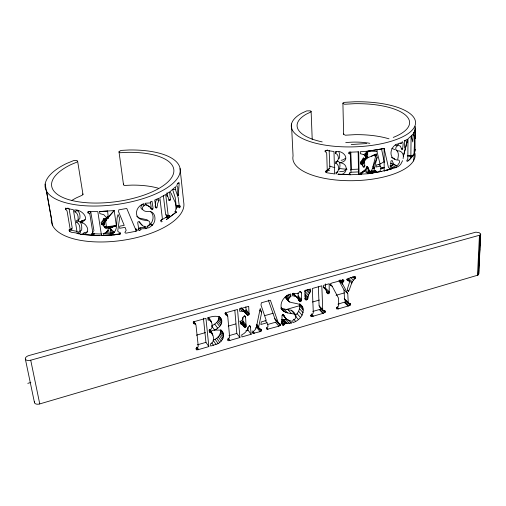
<?xml version="1.0" encoding="UTF-8"?>
<svg xmlns="http://www.w3.org/2000/svg" width="506" height="506" viewBox="0 0 506 506"><rect width="100%" height="100%" fill="white"/><g stroke="black" fill="none" stroke-linecap="round" stroke-linejoin="round"><path stroke-width="0.76" d="M392.365 163.843L392.365 165.69L396.647 167.41L396.653 165.563L390.676 163.299M403.111 158.599C404.389 154.532 401.739 150.364 397.254 150.788C394.813 150.124 395.584 146.708 397.438 145.785L397.444 143.881C389.152 146.797 388.045 160.491 398.867 160.086L399.373 160.731L399.424 162.66L397.659 165.19L397.653 167.037L400.644 164.431L402.586 160.699M221.147 330.045C226.41 334.864 222.077 342.866 216.037 344.377L213.096 340.184C217.378 338.742 221.691 334.447 220.3 329.589M157.442 206.461L157.606 203.659L158.916 200.395L158.663 198.276L154.709 200.079L155.949 207.953L157.221 207.403L155.114 206.505L155.81 201.249L156.689 199.566L158.916 200.395M218.769 318.356L218.807 316.901L221.818 320.956C222.172 325.377 218.143 328.419 214.525 330.013L211.571 325.896C214.74 324.397 218.219 322.12 218.769 318.356L221.786 322.417M103.224 219.617L105.425 219.8L106.437 226.492L106.146 227.89L104.944 227.789L103.173 225.183L101.44 224.405L101.13 222.368L105.425 219.8L105.128 218.763L104.192 218.371L103.496 218.668L103.028 220.508L102.041 221.805M176.12 208.712L175.196 211.995L175.531 212.501L176.17 212.197L168.871 217.776L166.436 219.459L168.378 218.004L165.968 217.365L160.434 220.534M166.038 215.075L166.974 214.999L167.17 215.518L166.98 216.429L165.968 217.365M34.667 401.334A4.554 2.593 -14.8 0 0 35.521 403.794A4.554 2.593 -14.8 0 0 39.753 403.914L477.512 275.264L479.448 235.398M477.512 275.264L478.145 274.929L480.093 235.081L480.7 234.088L479.169 232.646L475.855 232.159L29.013 355.522A4.668 2.479 -13.7 0 0 25.363 359.108L34.503 402.732M478.701 270.204L478.746 273.885L478.145 274.929M478.929 265.524L479.233 259.287M479.429 255.391L479.732 249.148M479.922 245.252L480.232 239.015M478.606 274.435L480.561 234.613M478.746 273.885L480.7 234.088M389.019 138.834A55.363 21.726 -1.5 0 0 354.997 134.659L345.313 135.21L343.625 134.286L342.91 103.407L343.049 102.863L344.124 102.376L354.611 101.776A62.187 22.523 -1.7 0 1 414.231 127.385A62.187 22.523 -1.7 0 1 329.349 145.741A62.187 22.523 -1.7 0 1 301.633 113.23L306.725 110.903L310.14 110.827A2.973 1.044 -2.8 0 1 311.12 111.453L310.564 112.142L306.383 114.103A56.286 20.379 -1.7 0 0 322.183 141.901M415.053 149.871L415.028 129.719L413.465 134.02L413.826 135.659C415.856 134.957 412.63 163.128 415.015 150.099M168.27 215.309L169.567 215.626L169.769 216.138L168.871 217.776M158.195 188.175A60.518 25.749 -8 0 0 132.167 185.114L124.349 185.449L123.647 185.038L123.711 183.994M71.789 228.491L71.428 228.725C71.321 231.438 75.71 230.578 77.203 231.527M179.605 207.928L180.028 206.284L179.896 205.784L179.238 205.847L178.22 197.65L175.702 190.351L175.588 186.733L170.895 190.863L170.199 191.926L170.332 192.786M367.501 157.859L367.811 157.062L367.501 157.859L360.386 161.92L360.417 163.836L361.904 164.551L363.194 166.98L364.276 167.062L364.858 165.595L364.535 166.816M123.508 184.715L118.986 151.673L121.01 150.409L129.207 149.978A68.095 26.774 -7.7 0 1 173.817 182.527A68.095 26.774 -7.7 0 1 72.864 204.335A68.095 26.774 -7.7 0 1 66.52 163.52L73.648 160.598L76.45 160.491A3.631 1.354 -8.3 0 1 77.608 161.117L82.984 194.449L82.13 195.272L76.317 197.878A60.518 25.749 -8 0 0 71.997 200.338M78.683 233.69L77.336 233.487L73.351 209.699L65.413 208.137L65.495 209.37L66.805 210.452L67.134 211.388L70.106 228.775L70.075 229.604L69.05 230.072C69.341 233.519 75.318 231.938 77.336 233.487C79.866 233.949 82.522 234.993 85.052 233.943C91.036 230.837 85.792 222.577 80.473 222.166M295.036 315.738C298.236 313.075 300.45 308.793 299.501 304.58L302.999 308.401C304.372 314.985 298.799 320.836 292.866 322.664L292.74 320.387C298.477 318.394 295.308 312.328 291.241 310.273L284.157 309.052L280.95 307.857M169.402 200.54L170.313 199.857L170.395 198.915L169.58 191.825L166.67 193.861L166.917 195.967L167.878 196.6L169.08 199.921M245.277 327.224L244.442 327.167L242.627 324.485L240.704 324.004L240.508 321.626L242.342 319.811L243.506 316.516L244.936 315.94L245.606 317.388L246.106 326.604L245.277 327.224L242.134 323.182L242.962 322.569L242.766 317.294M259.009 328.837L258.705 326.737L261.678 312.417L260.236 308.477L256.441 326.787L255.587 329.292L252.823 332.031L252.62 332.638L253.164 333.353L260.103 331.658L261.57 330.646L261.419 329.627L259.009 328.837L256.251 325.396M405.837 146.86L406.185 144.254L407.292 141.282L407.311 139.289L404.636 140.782L404.585 147.512L404.749 148.182L405.616 147.727L403.295 156.499L407.292 141.282L404.25 140.649M407.558 161.237C405.344 161.528 408.285 159.074 407.836 157.954L408.019 138.815L411.087 136.044L410.872 155.095C412.7 156.986 409.961 159.542 407.798 161.022L410.847 158.138M350.569 174.734L338.097 174.203L350.569 174.734L349.57 174.488L349.21 173.849L349.374 173.299L350.791 172.603L350.993 171.774L350.69 151.964L351.227 169.276L350.873 170.282M302.999 308.401C302.632 300.431 280.9 305.624 290.899 296.345L290.773 293.967C285.409 295.548 280.716 300.419 281.045 306.269C281.323 313.277 289.66 313.1 294.682 314.144L295.713 314.972M307.876 298.281L308.432 295.068L310.646 291.475L310.539 288.989L304.852 290.583L305.245 298.964L305.643 299.824L306.579 299.925L307.458 299.337L307.876 298.281L304.84 295.055M92.611 232.222L92.68 233.19L93.977 233.778L101.605 234.038M413.446 160.965L415.116 149.302M106.943 216.201L108.031 216.947L107.664 218.465L105.95 219.496L108.385 218.168L107.582 211.008M150.434 208.636L151.155 207.106L150.516 202.046M367.761 157.758L376.224 154.109L377.109 157.398L374.054 169.44L375.477 171.736L370.626 172.438L368.14 173.735L351.031 174.747M349.57 174.488L349.861 172.603M110.795 227.358L110.441 226.372L110.137 227.902L111.2 233.494L112.762 233.456C118.809 229.768 115.431 220.161 118.075 214.569L119.606 218.067L117.734 230.881L118.157 231.773L120.377 232.697L120.352 233.905C111.352 235.657 101.921 235.79 92.743 235.341L80.46 234.145M151.174 208.82L151.692 209.667L152.293 209.648L153.065 208.099L152.009 201.306L151.028 201.464L150.099 202.944L145.399 203.222L145.652 205.164L147.499 205.309L150.352 207.302M265.163 320.469L267.035 322.733L267.94 325.466L267.914 326.712L266.573 328.065L266.89 329.381L278.869 326.193L280.419 325.143L280.242 324.112L278.521 323.53L275.188 319.577L268.338 300.109M176.385 208.029L176.917 207.099L176.847 205.645M350.43 154.387L348.969 153.609L349.273 151.794M111.712 233.487L103.964 233.936L103.268 235.505L120.352 233.905L117.677 234.55L119.315 234.291M328.552 168.922L329.691 168.384L329.842 167.587L329.14 150.383M241.571 308.065L244.328 311.272L245.062 311.26L245.884 310.728L246.08 309.729L245.846 306.807M249.072 314.694L248.693 306.345L239.559 308.907L239.762 311.348C243.051 310.444 246.106 312.31 247.504 315.244L249.072 314.694L245.884 310.728M325.662 171.73L325.807 171.205L327.072 170.693L327.243 169.896L326.712 153.489L326.49 152.616L325.162 151.667L325.048 150.725L326.174 150.409L333.979 151.509L334.618 173.95L326.901 172.774L325.756 172.103M402.668 149.061C402.561 147.063 403.921 142.888 402.34 141.705L401.353 143.255L398.393 143.546L398.38 145.374L400.429 146.152L401.802 149.599L402.668 149.061L401.271 148.663M342.625 284.106L342.372 283.177L343.897 280.678L343.346 279.97L331.841 283.012L330.348 284.037L330.437 285.055L332.176 286.257L338.546 298.205L338.735 304.96L338.457 306.162L336.477 307.623L336.395 308.837L338.135 308.938L348.773 305.839L350.051 305.27L350.588 304.239L350.323 303.6L348.299 303.309L344.554 299.603L344.004 289.925L338.875 280.488L342.625 284.106L347.761 293.581L348.299 303.309M397.716 159.276C398.437 156.335 399.139 152.205 396.299 150.13M325.301 312.063L325.143 310.918L323.062 310.627L322.708 309.602L321.822 285.82L312.291 288.496L313.303 312.328L313.031 313.537L311.026 315.017L310.943 316.244L312.74 316.332L323.562 313.182L325.301 312.063L323.751 310.437M391.929 168.707L393.073 167.429L396.647 167.41L380.967 171.566L380.177 171.483L379.873 170.914L381.189 168.909L380.601 166.151L375.92 167.005L376.363 164.969L380.126 164.286L376.957 151.383L377.28 149.593M102.977 233.633C106.443 233.209 108.322 230.04 108.954 226.884M367.141 157.277L366.059 155.519L366.211 151.819M103.838 225.948L104.483 223.456L103.173 225.183L105.425 219.8L102.383 224.683L104.944 221.672M104.578 223.083L105.425 219.8M107.405 216.834L107.006 218.345L107.664 218.465L105.128 218.763M369.747 172.957L376.148 171.996L375.686 171.249L376.078 171.161L375.066 170.743L376.078 171.161L375.92 172.293C374.111 172.508 370.506 174.595 369.304 172.635L371.708 170.288L372.479 168.371L376.224 154.109L371.48 156.284M355.516 278.148L355.604 276.984L354.225 276.731L347.964 278.547L347.129 279.382L347.28 280.495L349.267 281.115L349.627 282.032L347.306 289.141L348.533 291.443C350.829 287.054 351.202 281.209 355.516 278.148L353.877 276.618M297.003 297.579L297.895 296.94L298.205 295.877L298.053 292.885M112.971 231.919L112.996 232.804M301.399 300.728L301.38 292.892L300.684 291.5L299.71 291.785L298.3 293.404L292.506 293.588L292.626 295.858C295.858 295.567 298.54 298.028 299.35 301.019L300.501 301.367L301.399 300.728L297.895 296.94M325.497 289.445L325.655 283.879M329.166 293.138L329.204 283.752L323.6 285.327L323.688 287.8C326.376 288.496 326.25 291.709 327.382 293.676L328.274 293.758L329.166 293.138L325.067 289.021M103.964 233.342L105.621 233.348L107.101 232.014L111.01 232.222M107.854 218.231L107.006 218.345L103.844 214.715L99.884 213.621L99.562 211.54L114.179 210.566L116.367 225.581L110.137 227.902L105.691 227.997L106.222 226.454M367.596 166.841L366.584 167.05C366.053 170.87 361.354 171.009 360.677 174.292L367.476 168.466L367.173 166.809L367.868 167.024L368.393 169.162L368.45 173.71L375.737 172.059M361.297 161.376L363.023 158.397L363.694 158.106L364.497 158.467L364.712 165.734M104.944 227.789L105.507 226.245M384.105 148.422L384.187 170.927L388.633 169.611L389.765 168.416L388.519 167.448L388.254 166.632L384.13 148.53L368.204 151.142L366.274 156.417M364.636 159.434L363.453 162.54L361.904 164.551L364.636 159.434L361.24 164.083L364.643 160.472M305.346 290.172L304.878 291.329L308.432 295.068M377.109 157.398L373.384 166.227L374.187 168.568M361.594 172.242L360.677 174.292L360.651 172.527L361.36 172.312M77.658 161.395L76.779 162.167L70.84 164.652A61.624 24.225 -7.7 0 0 76.804 201.521A61.624 24.225 -7.7 0 0 168.093 181.762A61.624 24.225 -7.7 0 0 127.759 152.331L120.251 152.736L118.961 152.009M343.764 133.704L343.625 134.286M103.287 219.68L103.635 218.978M364.649 160.978L366.818 158.15L366.243 158.049L365.022 155.823L367.641 151.193L370.746 150.718M373.883 155.127L374.959 155.886L376.224 154.109L375.11 155.993L375.629 156.354M136.209 229.035L135.994 229.389L136.993 230.723L135.956 231.248L126.304 233.114L125.33 233.026L124.881 232.418L126.184 230.287L125.071 227.358L119.587 228.282L119.821 226.119L124.223 225.379L118.549 211.666L118.796 209.845L126.772 208.459L135.013 228.054L135.488 228.94L137.006 229.477L136.993 230.723M346.648 168.738L344.086 171.192L339.627 171.743M362.416 165.253L364.662 161.642M375.035 155.943L376.224 154.109M140.143 230.192L141.478 228.801L146.272 228.649L144.811 227.453L140.719 227.485L138.22 229.136M105.678 221.445L106.418 220.325L105.596 220.901M338.957 158.808C340.146 156.854 339.716 154.052 338.912 151.99M413.94 153.71L414.199 153.324M367.084 156.803L365.022 155.823L367.647 151.964M413.522 154.311L411.454 157.315L413.522 155.159L410.84 157.891L413.522 155.159M147.176 226.53C152.73 224.417 155.374 215.657 150.617 211.571M267.585 324.529L275.536 322.227L277.079 321.19M337.749 171.629L336.016 174.064L335.965 172.356L337.774 171.825C338.672 169.263 339.324 164.07 335.769 163.362L335.725 161.648C339.671 161.616 338.982 153.818 335.44 153.444L335.389 151.61C343.991 149.605 351.531 161.06 339.76 162.736C349.532 163.21 347.546 176.512 338.097 174.203M152.477 225.018C156.721 220.724 155.715 210.977 148.264 211.413C144.368 212.4 139.485 208.415 144.242 205.6L143.982 203.57C139.529 204.968 135.861 209.307 136.55 214.139C137.183 220.066 144.115 220.053 148.562 220.85L149.472 221.546C150.661 223.405 149.068 225.455 147.36 226.252L147.613 228.219L149.909 227.137L152.477 225.018L150.706 223.943M335.769 163.362L337.508 160.965C340.867 161.85 340.064 166.835 339.33 169.377L338.691 169.801M335.44 153.444L336.756 151.68M285.732 318.407L283.569 314.745L281.956 315.371L282.108 323.777L282.886 325.2L283.86 324.915L285.542 323.29L291.228 323.144L291.102 320.861C286.978 321.297 284.764 317.009 282.348 314.498L283.449 315.592M94.426 233.804L93.306 235.258L99.315 235.663M93.977 233.778L92.832 235.227L82.345 234.512L84.009 232.905L87.696 231.78M362.587 171.939L360.677 174.292L364.111 170.927M72.282 228.396L69.164 209.123L67.912 208.061L65.495 209.37M321.69 308.268L319.969 309.375L312.784 311.449M89.581 213.76L90.821 212.248L89.29 211.375L87.974 212.881L89.581 213.76L89.948 214.67L92.737 232.216L92.655 233.089L91.32 233.778L91.232 234.354L91.694 235.043L92.743 235.341M91.694 235.043L92.977 233.487M108.486 217.472L107.993 218.067L106.532 217.719L108.505 217.352L114.179 210.566L108.094 217.169L108.505 217.352M107.398 217.922L107.81 217.479M345.585 158.22L343.403 159.751L341.107 160.313M367.173 166.809L366.584 167.05M104.173 221.799L101.44 224.405L102.155 222.861L104.445 224.398M367.116 151.667L367.641 151.193L367.704 157.094M360.417 163.836L363.245 161.332M327.072 170.693L329.691 168.384M82.333 234.411L84.072 232.905M110.713 230.249L111.39 230.167L110.504 228.895L114.457 232.38L113.028 232.545L113.35 233.038M81.011 221.704L82.086 220.793L80.195 222.216L82.725 223.057M85.172 219.718L82.073 220.717L80.195 222.216M325.997 172.407L328.723 170.117L329.539 170.465M325.807 171.205L328.002 169.377M366.907 151.572L367.641 151.193L360.329 151.737L360.354 153.691L363.839 154.665L367.211 151.952M325.162 151.667L327.382 149.896M80.328 222.273C91.763 220.173 81.7 208.972 74.622 209.958L74.945 211.894C78.032 213.026 78.632 217.612 77.848 220.331L76.444 220.61L76.748 222.425L78.696 220.977C81.947 222.387 81.928 227.118 81.662 230.11L81.131 230.477M176.17 212.197L168.732 217.738L166.322 217.118M74.945 211.894L76.912 210.471C79.923 211.672 80.416 216.163 79.727 218.87L79.227 219.161M369.488 172.173L368.077 167.954L368.14 173.735L369.399 173.014M69.398 231.35L71.77 230.002M69.05 230.072L71.428 228.725M105.406 219.705L103.028 220.508M364.624 159.352L362.366 160.136M255.486 328.027L258.066 327.028L261.292 331.05M287.199 319.324L281.526 319.672L284.903 323.612M480.093 235.081L30.721 360.202A4.668 2.479 -13.7 0 1 25.363 359.108M366.856 157.954L366.243 158.049L364.927 155.69L366.059 155.519M364.706 159.39L366.736 158.46M364.592 159.15L362.657 159.295M337.964 304.169L346.3 301.557L350.051 305.27M108.701 227.909L116.367 225.581L104.407 226.992L106.437 226.492M108.366 228.699L110.504 228.895M110.181 228.004L116.367 225.581L106.405 227.637L109.328 227.668M209.541 329.476C212.741 332.695 216.182 341.531 210.49 343.897L210.705 346.034L216.037 344.377M93.079 231.912L93.705 231.716M116.367 225.581L109.252 227.744L105.691 227.997M198.017 349.728L208.851 346.572L205.942 318.337L194.918 321.43L193.343 322.524L193.589 323.669L195.575 324.087L195.974 325.08L198.238 345.826L198.074 346.952L196.322 348.413L196.17 349.172L196.707 349.829L198.017 349.728L196.398 347.299M229.319 340.614L239.914 337.534L237.529 309.476L226.758 312.499L225.208 313.575L225.436 314.713L227.352 315.137L227.725 316.123L229.597 336.743L229.42 337.856L227.694 339.298L227.529 340.051L228.042 340.709L229.319 340.614L228.023 338.843M251.204 334.245L241.931 336.945L241.748 334.757C245.429 333.391 247.611 329.963 248.686 326.351L250.306 325.99L251.204 334.245L248.035 330.184L247.807 327.338M197.239 344.877L205.955 342.36L208.851 346.572M229.009 335.687L236.821 333.429L239.914 337.534M245.91 330.797L248.035 330.184M267.035 322.733L260.868 324.517L261.292 321.924L266.251 320.5L260.982 304.973L261.4 302.778L270.387 300.254L278.521 323.53M27.798 383.358L30.834 382.485M196.347 335.2L205.455 332.594M210.774 331.076L216.087 329.558M228.238 326.092L235.828 323.922M240.382 322.619L243.418 321.753M264.676 315.674L273.031 313.29M286.693 309.387L299.603 305.7M312.512 302.012L319.343 300.058M336.047 295.289L344.396 292.898M384.187 170.927L391.644 168.89L391.043 168.732L390.847 167.752L390.847 161.806L391.081 160.952L392.144 160.484C392.903 162.59 393.889 165.69 396.653 165.563M364.541 158.783L366.818 158.15L365.452 155.797M162.217 221.609L161.224 221.849L160.807 221.318L162.211 219.174L162.312 218.105L159.852 197.713L165.721 194.5L168.106 214.803L168.39 215.638L169.567 215.626M371.075 171.034L374.313 170.282M380.809 168.239L384.661 167.391M390.05 166.196L392.365 165.69L390.107 165.696M380.657 168.435L384.471 167.638M380.873 168.428L383.965 167.79M367.002 157.239L365.895 157.461L366.907 157.714M384.13 148.53L370.898 150.68M369.677 173.273L375.92 172.293L374.567 170.914M103.268 235.505L115.362 234.683M107.683 230.584L108.803 230.451L107.158 231.957L106.538 231.995L107.101 232.014M139.789 230.394L138.979 230.249L138.246 229.382M212.482 333.612L211.653 332.771L209.408 332.587L209.187 330.431C214.614 328.476 211.628 320.406 208.523 317.54M211.236 321.278L209.573 320.02L208.061 320.121L207.827 317.812C212.242 316.193 220.793 314.327 221.818 320.956M351.221 144.526L366.629 143.552M103.281 235.467L101.516 235.581L97.81 211.622L88.929 211.419L87.721 211.881L87.974 212.881M99.562 211.54L107.563 211.078M214.525 330.013L219.87 330.14L222.431 331.803M348.969 153.609L348.855 152.667L350.114 152.198L358.697 151.838L359.051 174.393L358.488 171.907L351.272 172.236M177.619 183.419L179.181 183.425L178.276 195.714L177.688 193.943L177.802 187.568L177.612 186.847L176.936 186.606C176.139 185.354 178.675 181.256 179.175 182.824M111.2 233.494L111.257 233.898L112.61 233.936L113.142 234.639L114.331 234.822M368.204 151.142L376.957 151.383M413.421 132.313L414.914 132.357M176.98 206.151L180.028 206.284M177.606 205.683L179.896 205.784M176.992 206.631L180.035 206.771M176.917 207.099L179.953 207.245M175.531 189.598L172.552 189.333L175.19 197.473L176.214 205.67L179.238 205.847M111.257 233.898L113.142 234.639M372.479 168.371L373.757 168.517L373.036 166.246M175.032 211.748L176.474 211.932L175.006 211.78M407.362 155.905L411.625 156.474M407.298 155.412L411.555 155.981M407.438 155.386L410.961 155.899M168.953 199.598L170.313 199.857M168.542 200.231L169.889 200.496M167.17 215.518L169.769 216.138M76.444 210.306L78.443 210.825M166.98 216.429L169.567 217.061M394.895 149.675L391.796 148.34M391.321 157.518L394.357 158.486L394.813 159.15M168.39 215.638L165.848 214.98L165.576 214.133L163.349 195.424M399.98 142.85L401.353 143.255M395.243 144.982L397.438 145.785M275.188 319.577L276.093 319.95M76.748 222.425C80.087 223.772 80.144 228.585 79.809 231.596L78.291 231.95L78.594 233.759L80.53 232.286L80.226 230.483M155.247 207.365L156.626 207.979M390.695 166.746L392.65 167.676M318.369 286.889L319.109 305.814L319.792 306.99M145.829 204.228L148.568 206.265M344.554 299.603L348.615 303.467M151.016 208.042L152.913 209.041M149.03 206.467L150.212 207.163M109.808 227.706L110.137 227.902M150.314 224.424L152.059 225.505M364.409 171.11L368.134 173.514M368.381 168.156L368.077 167.954L370.044 171.73M142.237 209.452C140.061 208.466 140.776 205.309 142.73 204.475L144.242 205.6M142.097 225.018L139.232 222.191M378.412 164.412L380.601 166.151M147.815 220.433L146.949 219.724L139.548 218.168L136.753 216.157M354.611 276.44L355.705 277.459M352.581 276.788L354.763 278.825M350.595 277.579L353.321 280.128M352.309 281.905L348.501 278.319L348.052 279.476L351.853 283.075M347.097 279.065L349.267 281.115M346.623 279.185L348.248 280.722M342.815 279.647L343.897 280.678M342.145 279.755L343.757 281.298M341.695 280.324L343.308 281.867M340.026 279.824L342.707 282.405M339.69 280.596L342.372 283.177M347.458 290.406L348.533 291.443M344.004 289.925L347.761 293.581M363.839 154.665L365.022 155.823M330.165 284.138L331.746 285.7M349.513 303.183L350.588 304.239M330.064 284.17L332.176 286.257M330.133 284.359L331.19 285.403M344.219 298.584L347.964 302.284M348.849 303.195L350.456 304.783M345.029 302.126L348.773 305.839M344.333 302.329L348.071 306.048M325.813 288.401L329.482 292.089M323.726 287.199L325.295 288.774M323.543 287.13L324.586 288.18M326.705 292.177L328.274 293.758M337.243 307.129L338.824 308.736M336.56 307.332L338.135 308.938M308.609 289.35L310.646 291.475M307.231 289.698L309.78 292.354M306.086 290.134L309.141 293.328M324.39 310.469L325.421 311.557M319.109 305.814L322.708 309.602M321.848 309.16L323.391 310.785M319.463 306.832L324.903 312.55M319.969 309.375L323.562 313.182M304.998 293.758L308.034 296.971M139.745 227.801L140.946 229.073M319.273 309.577L322.866 313.385M299.875 291.292L301.38 292.892M304.928 296.649L307.458 299.337M305.061 298.312L306.579 299.925M304.637 298.742L305.643 299.824M298.205 295.877L301.709 299.66M297.503 297.338L301.007 301.127M298.154 298.464L293.208 293.17L295.593 296.51M298.502 299.198L300.501 301.367M298.085 299.217L299.084 300.298M311.418 313.935L313.442 316.13M292.367 293.366L294.846 296.061M298.685 300.248L299.685 301.329M311.228 314.681L312.74 316.332M300.09 304.144L301.582 305.776M310.311 315.371L311.316 316.471M299.407 303.689L302.449 306.984M288.926 294.182L290.899 296.345M299.742 306.193L303.239 310.02M287.762 294.96L289.729 297.123M299.527 308.761L303.012 312.607M286.434 295.295L288.894 298.009M285.953 296.257L288.401 298.97M298.616 311.31L302.095 315.168M285.34 296.744L288.281 300.007M286.352 298.35L289.793 302.171M288.483 300.931L285.049 297.117L288.97 301.639M297.092 313.682L300.558 317.553M291.241 310.273L294.682 314.144M295.118 315.036L296.105 316.149M295.529 316.294L298.489 319.628M287.882 309.564L291.304 313.435M293.752 319.229L295.719 321.462M284.157 309.052L287.56 312.929M282.196 308.502L285.593 312.379M281.772 309.204L283.708 311.418M280.874 308.42L282.323 310.077M288.306 319.779L291.228 323.144M283.126 314.46L284.094 315.573M282.392 314.289L284.808 317.079M284.897 317.268L286.839 319.507M285.953 319.52L289.35 323.448M283.879 319.412L287.263 323.34M282.753 319.286L286.137 323.22M282.165 319.356L285.542 323.29M281.361 321.082L284.245 324.466M281.456 322.094L283.86 324.915M281.507 322.898L283.423 325.149M281.45 323.505L282.886 325.2M279.546 323.524L280.501 324.656M278.034 322.316L280.419 325.143M274.726 318.59L278.06 322.537M276.782 321.601L280.122 325.56M275.536 322.227L278.869 326.193M259.812 310.178L261.678 312.417M266.561 327.654L267.959 329.368M246.08 309.729L249.268 313.688M260.716 329.033L261.64 330.178M256.865 324.447L258.705 326.737M260.192 328.925L261.57 330.646M256.308 324.972L258.604 327.837M245.062 311.26L248.244 315.225M242.621 308.824L245.79 312.784M243.841 310.633L247.017 314.599M244.784 311.841L247.504 315.244M241.039 307.692L244.202 311.645M256.884 327.622L260.103 331.658M239.958 308.344L242.21 311.171M244.253 315.681L245.606 317.388M249.281 325.364L250.641 327.091M252.665 330.975L254.486 333.29M252.26 332.195L253.164 333.353M243.082 321.183L246.239 325.213M242.962 322.569L246.106 326.604M242.652 322.942L245.796 326.977M243.329 325.231L240.192 321.196L241.305 323.125M239.939 321.032L242.627 324.485M241.653 323.46L243.892 326.345M241.754 323.707L244.442 327.167M239.97 321.784L241.76 324.087M365.326 169.58L368.134 173.292M225.606 312.847L227.352 315.137M225.322 312.683L227.067 314.972M226.416 314.403L227.725 316.123M224.854 313.22L226.157 314.941M220.034 317.237L220.894 318.394M219.104 316.294L221.52 319.577M218.396 319.817L221.4 323.884M217.7 321.215L220.705 325.295M216.72 322.474L219.712 326.56M228.174 338.078L229.907 340.443M221.04 330.222L223.184 333.163M220.54 330.677L223.544 334.801M214.772 324.125L217.751 328.223M220.521 332.372L223.525 336.503M220.129 333.979L223.121 338.122M210.3 320.652L211.565 322.404M207.89 317.692L209.573 320.02M219.357 335.491L222.349 339.646M218.219 336.92L221.198 341.082M216.758 338.229L219.724 342.398M209.554 329.817L211.653 332.771M211.578 333.384L212.843 335.162M209.073 330.114L210.749 332.48M215.113 339.279L218.073 343.46M211.755 342.84L213.424 345.244M193.943 321.734L195.575 324.087M193.646 321.569L195.278 323.922M193.931 322.132L194.747 323.309M193.121 322.126L194.342 323.897M196.998 347.122L198.618 349.557M195.898 348.609L196.707 349.829M361.037 162.122L361.847 163.811M171.066 193.172L175.468 202.963M342.91 103.407L344.624 104.261L354.459 103.686A56.286 20.379 -1.7 0 1 405.489 115.077A56.286 20.379 -1.7 0 1 393.238 137.411M363.321 165.955L363.846 167.163M138.979 230.249L137.727 222.88L137.904 221.97L139.245 221.438C140.636 223.968 142.711 227.036 146.019 226.682L146.272 228.649M90.821 212.248L93.945 230.66M415.217 126.266L415.205 138.41L415.141 127.885M381.499 148.77L384.307 162.369M30.721 360.202L39.753 403.914M368.121 171.926L368.425 173.583M46.463 191.009L52.713 225.733M45.173 184.039L51.346 218.326A66.874 28.462 -8 0 0 118.151 240.926A66.874 28.462 -8 0 0 183.76 202.672L180.06 168.536M82.984 194.449L82.933 194.159A3.567 1.436 -8.7 0 0 82.706 193.88M78.398 219.161L78.696 220.977M111.307 234.246L111.421 235.037M105.912 218.276L106.247 220.496M135.621 229.003L135.956 231.248M111.023 228.889L111.257 230.426M144.64 226.144L144.811 227.453M167.005 192.742L167.416 196.277M175.411 202.805L176.12 209.067M203.425 318.173L205.955 342.36M234.809 310.172L236.821 333.429M291.475 124.021L293.063 155.968A61.169 24.01 -1.5 0 0 354.073 180.674A61.169 24.01 -1.5 0 0 414.901 153.204M311.12 111.453L312.221 139.555M358.166 151.775L358.488 171.907M363.491 157.84L363.567 163.324M366.616 167.005L366.635 168.447M383.681 161.895A34.712 13.611 -1.5 0 1 378.716 164.595M358.754 169.086A34.712 13.611 -1.5 0 1 350.955 169.365M347.072 169.244A34.712 13.611 -1.5 0 1 339.33 168.447M334.864 167.587A34.712 13.611 -1.5 0 1 329.748 166.126M345.743 142.648A34.712 13.611 -1.5 0 1 369.848 143.324M411.612 135.526L411.593 137.505L412.751 141.952L413.174 133.875L411.612 135.526M112.762 233.456L112.61 233.936L112.269 233.108L112.762 233.456M105.469 233.494L103.875 233.62L105.469 233.494M371.651 171.838L370.885 172.287L375.174 171.363L371.651 171.838M380.898 171.509L374.914 172.571L380.898 171.509M114.457 232.38L112.041 232.558L111.718 231.786L114.457 232.38"/></g></svg>
